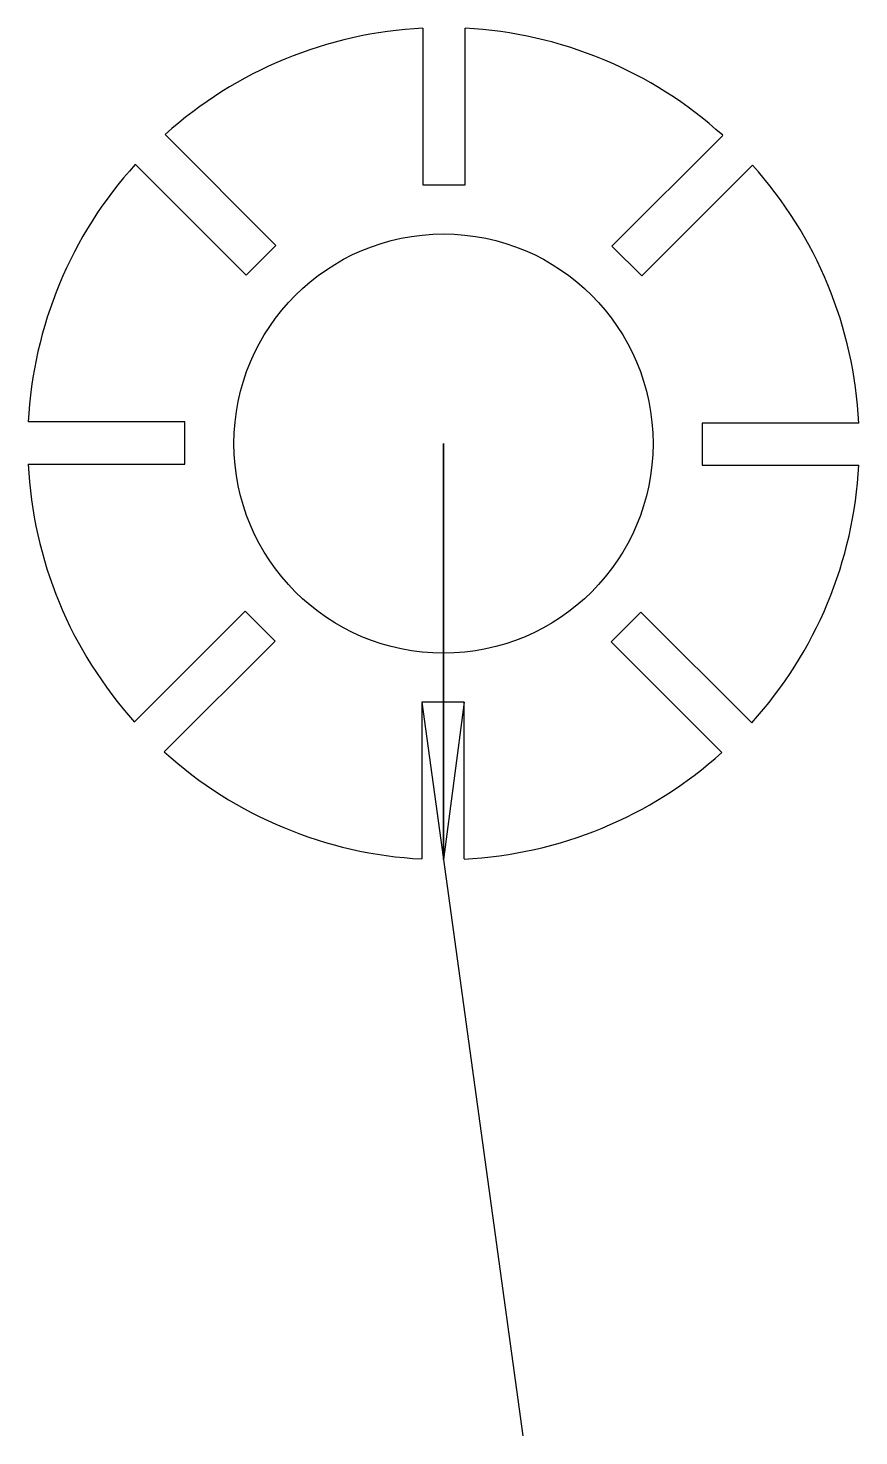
# Model space of a CAD drawing. Header units: millimetres. Extents: x -38 to 38, y -92 to 38.
import ezdxf

# ---------------------------------------------------------------- set-up
doc = ezdxf.new("R2010")
doc.units = ezdxf.units.MM
doc.layers.get('0').update_dxf_attribs({"linetype": 'CONTINUOUS'})

msp = doc.modelspace()

# ---------------------------------------------------------------- linework, layer by layer
for p, q in [((-1.9, 38.45), (-1.9, 23.95)), ((2, 23.95), (2, 38.45)), ((-15.52, 18.35), (-25.77, 28.6)), ((25.85, 28.53), (15.59, 18.28)), ((-28.53, 25.85), (-18.28, 15.59)), ((18.35, 15.52), (28.6, 25.77)), ((-1.9, 23.95), (2, 23.95)), ((-18.28, 15.59), (-15.52, 18.35)), ((15.59, 18.28), (18.35, 15.52)), ((-23.95, 2), (-38.45, 2)), ((-23.95, -1.9), (-23.95, 2)), ((23.95, 1.9), (23.95, -2)), ((38.45, 1.9), (23.95, 1.9)), ((0, -38.5), (0, 0)), ((0, 0), (0, -38.5)), ((-38.45, -1.9), (-23.95, -1.9)), ((23.95, -2), (38.45, -2)), ((-18.35, -15.52), (-28.6, -25.77)), ((-15.59, -18.28), (-18.35, -15.52)), ((18.28, -15.59), (15.52, -18.35)), ((28.53, -25.85), (18.28, -15.59)), ((-25.85, -28.53), (-15.59, -18.28)), ((15.52, -18.35), (25.77, -28.6)), ((1.9, -23.95), (-2, -23.95)), ((-2, -23.95), (-2, -38.45)), ((-2, -23.95), (7.33, -91.85)), ((1.9, -23.95), (0, -38.5)), ((1.9, -38.45), (1.9, -23.95))]:
    msp.add_line(p, q)
msp.add_circle((0, 0), 19.4)
for start, end in [(92.8287, 132.0223), (47.8287, 87.0223), (137.8287, 177.0223), (2.8287, 42.0223), (182.8287, 222.0223), (317.8287, 357.0223), (227.8287, 267.0223), (272.8287, 312.0223)]:
    msp.add_arc((0, 0), 38.5, start, end)

doc.saveas('drawing.dxf')
